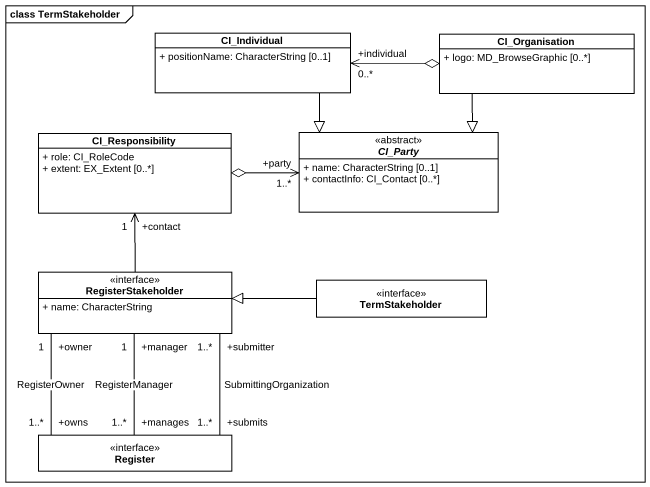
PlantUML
@startuml
mainframe class TermStakeholder
hide circle
hide empty members
skinparam classAttributeIconSize 0
class CI_Individual #FFFFFF {
  + positionName: CharacterString [0..1]
}
class CI_Organisation #FFFFFF {
  + logo: MD_BrowseGraphic [0..*]
}
class CI_Responsibility #FFFFFF {
  + role: CI_RoleCode
  + extent: EX_Extent [0..*]
}
abstract class CI_Party <<abstract>> #FFFFFF {
  + name: CharacterString [0..1]
  + contactInfo: CI_Contact [0..*]
}
class RegisterStakeholder <<interface>> #FFFFFF {
  + name: CharacterString
}
class TermStakeholder <<interface>> #FFFFFF
class Register <<interface>> #FFFFFF
CI_Individual "+individual\n0..*" <-right-o CI_Organisation
CI_Individual --|> CI_Party
CI_Organisation --|> CI_Party
CI_Party "+party\n1..*" <-left-o CI_Responsibility
RegisterStakeholder -up-> "+contact\n1" CI_Responsibility
TermStakeholder -left-|> RegisterStakeholder
Register "+manages\n1..*" -up- "+manager\n1" RegisterStakeholder : RegisterManager
Register "+owns\n1..*" -up- "+owner\n1" RegisterStakeholder : RegisterOwner
Register "+submits\n1..*" -up- "+submitter\n1..*" RegisterStakeholder : SubmittingOrganization
@enduml
